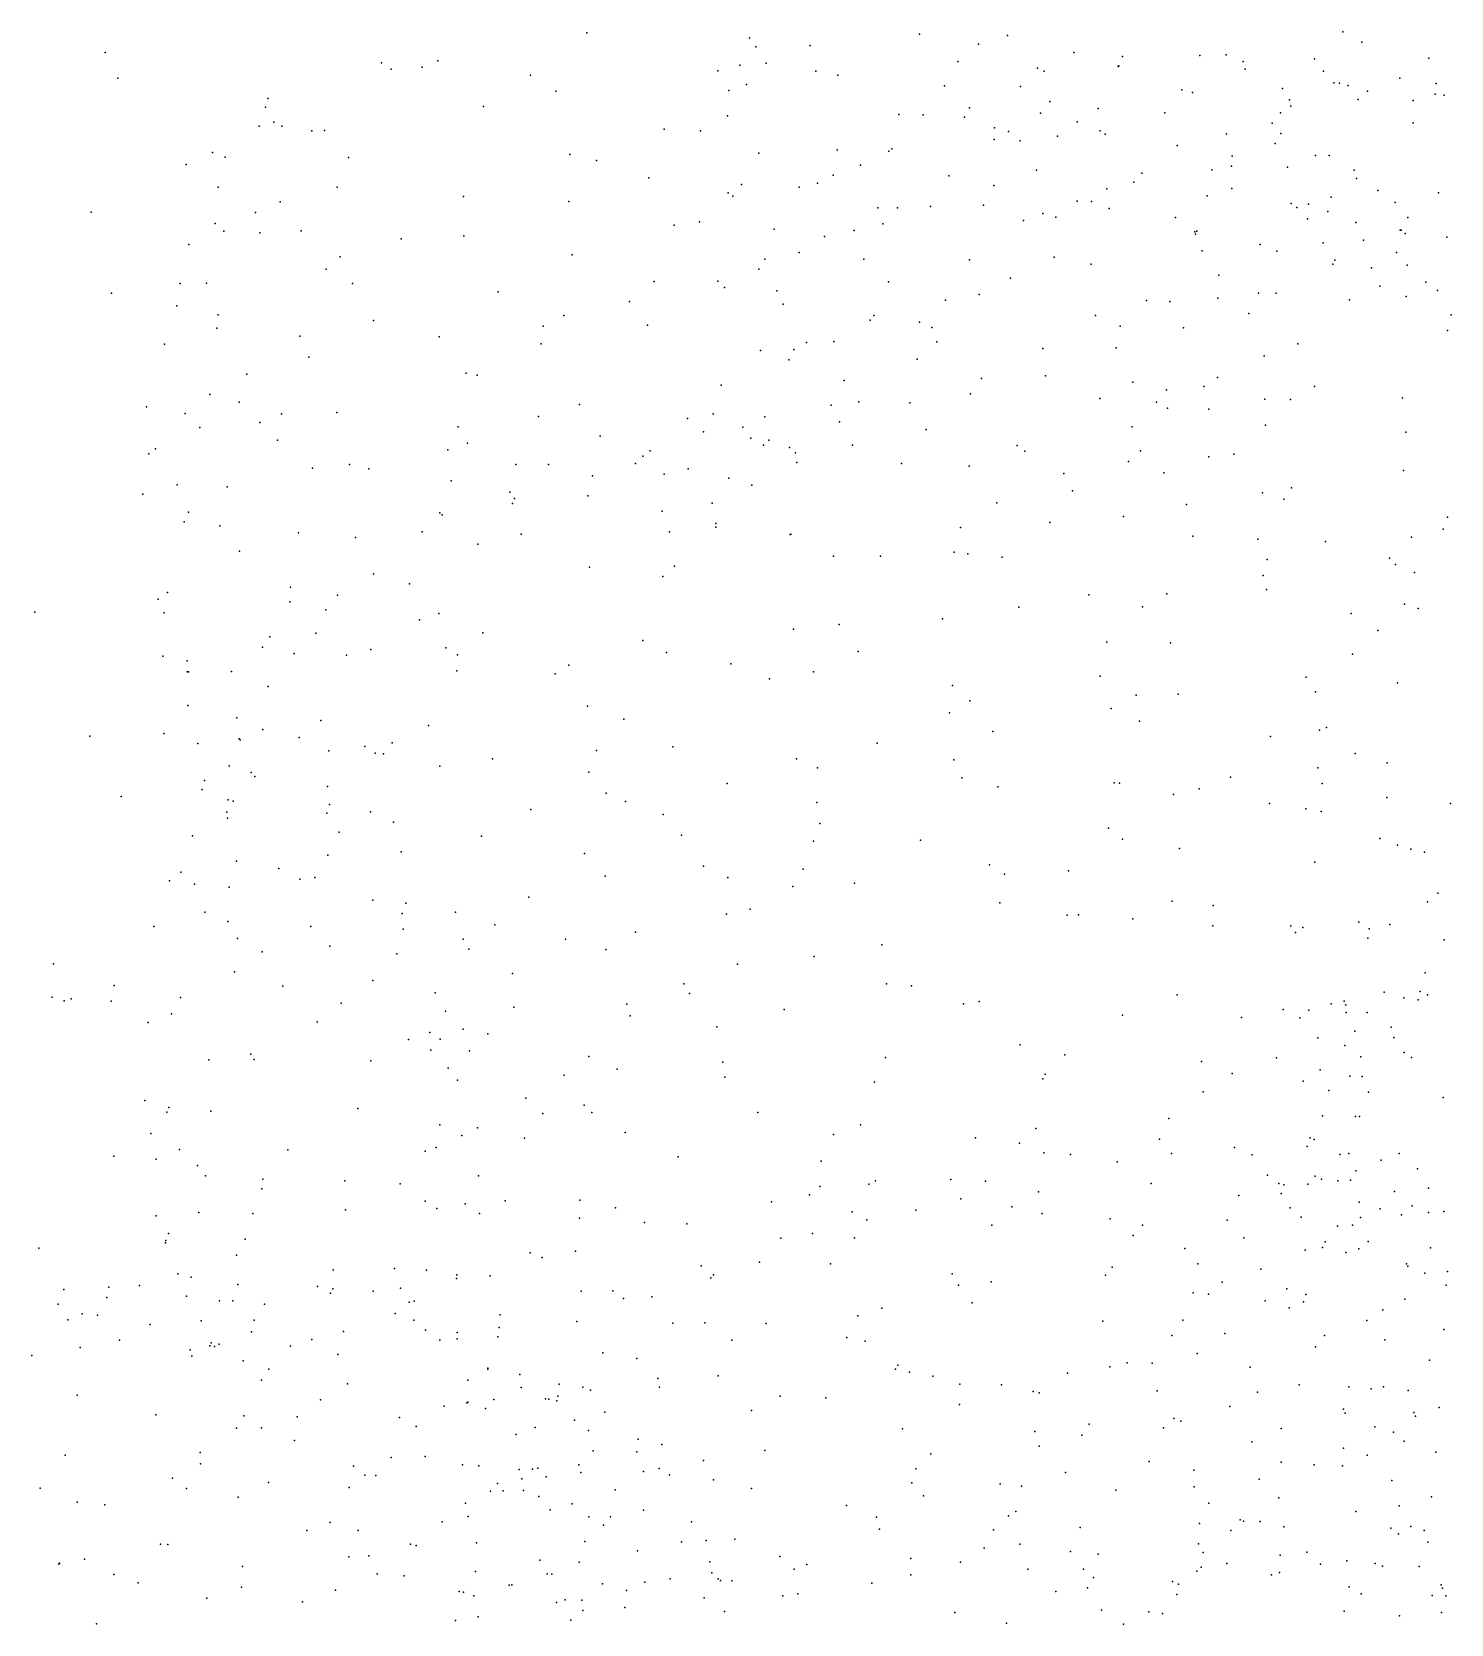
# Model space of a CAD drawing. Header units: metres. Extents: x -23.9 to 23.9, y -28.5 to 28.5.
# Drawn here: x -5.98 to -4.488, y 1.693 to 3.367 of the extents above; entities that cross this region are included whole.
import ezdxf

# ---------------------------------------------------------------- set-up
doc = ezdxf.new("R2010")
doc.units = ezdxf.units.M

msp = doc.modelspace()

# ---------------------------------------------------------------- linework, layer by layer
for p in [(-5.3964, 3.3655, 28.3951), (-4.6019, 3.3666, 28.1467), (-5.2255, 3.3603, 7.7021), (-5.2188, 3.3507, 28.3327), (-5.1616, 3.3521, 21.0793), (-5.0466, 3.3643, 13.7053), (-4.9847, 3.3537, 27.5698), (-4.9544, 3.3629, 14.2845), (-4.5818, 3.3558, 14.9462), (-5.9024, 3.3448, -20.7797), (-5.6121, 3.3342, 7.509), (-5.5528, 3.336, 28.4821), (-5.2355, 3.3314, 29.3738), (-5.2078, 3.3336, 26.7654), (-5.0065, 3.3356, 14.1769), (-4.8844, 3.3448, 6.3663), (-4.8333, 3.3406, 29.6232), (-4.7522, 3.3417, 14.4989), (-4.7245, 3.3424, 29.73), (-4.7066, 3.3353, 27.7035), (-4.6315, 3.3381, -17.7345), (-4.5114, 3.3389, 27.7309), (-5.8894, 3.318, 10.6562), (-5.602, 3.3275, 4.3222), (-5.5693, 3.3296, 14.1871), (-5.4557, 3.3212, 29.3119), (-5.2585, 3.3257, 27.0356), (-5.1557, 3.3252, 27.3777), (-5.1324, 3.3211, 16.7255), (-4.9228, 3.3285, -12.5131), (-4.9156, 3.3253, 8.968), (-4.8378, 3.3303, 27.6557), (-4.8371, 3.3308, 14.3494), (-4.7044, 3.3272, 14.6725), (-4.622, 3.3254, 29.7975), (-4.5418, 3.318, 28.7708), (-5.4291, 3.3041, -19.5879), (-5.247, 3.3048, 27.1168), (-5.2284, 3.3111, 27.2098), (-5.0205, 3.3099, 14.0965), (-4.9406, 3.309, 13.6307), (-4.7711, 3.3058, 13.5031), (-4.7597, 3.3027, 26.3398), (-4.6654, 3.3072, 14.7449), (-4.6114, 3.3129, 28.4485), (-4.6055, 3.3128, 28.5724), (-4.5961, 3.3102, 7.2308), (-4.576, 3.3042, 24.9918), (-4.5048, 3.301, 13.4609), (-4.5038, 3.3124, 14.9891), (-4.4952, 3.3002, 29.8492), (-5.7339, 3.2873, 8.2313), (-5.7316, 3.2967, 10.2427), (-5.5049, 3.2883, 28.3876), (-4.9943, 3.2866, 28.3153), (-4.9197, 3.2811, 14.1984), (-4.9099, 3.2933, 1.1488), (-4.8588, 3.2859, 14.2749), (-4.789, 3.2814, 28.429), (-4.6672, 3.2815, 28.3268), (-4.658, 3.2952, 28.1524), (-4.6566, 3.2885, 28.6426), (-4.5858, 3.2956, 27.9413), (-4.5279, 3.2945, 11.9975), (-5.7407, 3.2674, 28.9495), (-5.7252, 3.2718, 28.683), (-5.7168, 3.2675, 29.0399), (-5.3152, 3.2642, 22.9041), (-5.2484, 3.2782, 26.9644), (-5.0686, 3.2796, 26.5531), (-5.0428, 3.2795, 29.3993), (-4.9994, 3.277, 13.8546), (-4.9679, 3.2658, 25.1066), (-4.8809, 3.272, 26.4101), (-4.6761, 3.2705, 14.5941), (-4.5279, 3.2709, 28.6409), (-5.6855, 3.2627, 29.1212), (-5.6721, 3.263, 28.543), (-5.2768, 3.2626, 29.4158), (-4.9682, 3.2534, 13.9912), (-4.9533, 3.2619, 29.5118), (-4.9411, 3.2519, 14.0915), (-4.9016, 3.2568, 27.615), (-4.8567, 3.2627, 13.6136), (-4.8517, 3.2591, 29.6862), (-4.7242, 3.2593, 19.9154), (-4.673, 3.2493, 28.0682), (-4.6669, 3.2596, 12.3386), (-5.7899, 3.2397, 5.4174), (-5.7763, 3.2348, 28.8601), (-5.6467, 3.2346, 29.2149), (-5.4142, 3.2377, 28.3044), (-5.3862, 3.2314, 9.2863), (-5.2156, 3.2389, 26.8187), (-5.1331, 3.2424, 26.6486), (-5.0791, 3.2412, 28.2636), (-5.0759, 3.2435, 27.4748), (-4.776, 3.247, 14.2689), (-4.7182, 3.236, 13.5712), (-4.6306, 3.2365, 14.7092), (-4.6161, 3.2365, 29.8631), (-5.8175, 3.2271, 22.095), (-5.1374, 3.2159, 27.3811), (-5.1088, 3.2264, 29.446), (-5.0159, 3.2153, 27.5291), (-4.9237, 3.2211, 29.633), (-4.8129, 3.2179, 1.4818), (-4.7395, 3.2216, 28.3366), (-4.7188, 3.2254, 28.2409), (-4.6601, 3.2245, 27.7115), (-4.5899, 3.2212, 28.6865), (-5.7837, 3.2035, 28.7353), (-5.6586, 3.2035, -19.1066), (-5.3311, 3.213, 28.2531), (-5.2477, 3.1975, 28.231), (-5.2339, 3.206, 26.9089), (-5.1732, 3.2032, 26.7141), (-5.1541, 3.2077, 28.2309), (-4.9687, 3.205, 1.8822), (-4.8499, 3.2015, 13.7487), (-4.8214, 3.2085, 28.2833), (-4.7185, 3.2021, 28.123), (-4.5875, 3.2124, 13.5777), (-4.5651, 3.2, 27.7496), (-4.5013, 3.1973, 14.8765), (-5.7188, 3.1878, 29.1594), (-5.526, 3.1936, 29.3599), (-5.4152, 3.1883, 29.4221), (-5.2428, 3.1938, 27.0042), (-5.0905, 3.1817, 16.365), (-5.0699, 3.1817, 26.5767), (-5.0353, 3.1829, 29.469), (-4.9795, 3.1844, 29.5716), (-4.8812, 3.1886, 13.9501), (-4.8658, 3.1883, 13.8459), (-4.8475, 3.181, 29.7617), (-4.7445, 3.1941, 13.6626), (-4.6562, 3.1862, 14.22), (-4.6501, 3.182, 13.6428), (-4.6378, 3.1853, 27.9041), (-4.614, 3.1929, 14.4354), (-4.5469, 3.1871, 29.9171), (-5.9173, 3.1772, 25.6866), (-5.7871, 3.1652, 24.967), (-5.7444, 3.1768, 28.5816), (-5.278, 3.1668, 5.4841), (-5.0854, 3.1649, 27.4328), (-4.9374, 3.1684, 26.4716), (-4.917, 3.1758, 28.2755), (-4.9036, 3.1719, 27.5948), (-4.7777, 3.1716, 29.8167), (-4.6391, 3.1701, -18.4105), (-4.6176, 3.1777, 5.8247), (-4.588, 3.1662, 14.3263), (-4.5334, 3.1714, 26.3227), (-5.778, 3.157, 29.0508), (-5.74, 3.1554, 9.2111), (-5.6967, 3.1576, 28.4871), (-5.5916, 3.1491, 29.3312), (-5.5257, 3.1522, 28.3164), (-5.3044, 3.1634, 25.8025), (-5.1995, 3.1592, -24.206), (-5.1464, 3.1515, 17.9937), (-5.1154, 3.1579, 29.5036), (-4.7572, 3.1563, 14.0675), (-4.7566, 3.1538, 13.8088), (-4.7553, 3.157, 27.655), (-4.5801, 3.1475, 14.5142), (-4.5416, 3.158, 14.7428), (-4.5405, 3.1582, 22.3138), (-4.5362, 3.1545, 14.2011), (-4.4924, 3.1508, 13.566), (-5.8145, 3.1429, 28.8971), (-5.4118, 3.1323, 6.3924), (-5.1732, 3.1346, 27.2643), (-4.7495, 3.1364, -20.616), (-4.6887, 3.1431, 27.9631), (-4.6713, 3.1361, 13.8016), (-4.6224, 3.1449, 14.1145), (-4.5454, 3.1346, 13.6863), (-5.6702, 3.1173, 29.2685), (-5.6555, 3.13, 28.4144), (-5.2155, 3.117, 27.0398), (-5.2092, 3.1275, 27.1257), (-5.1052, 3.1278, 26.6585), (-4.9941, 3.1271, 27.5119), (-4.9051, 3.1296, 29.7231), (-4.8663, 3.1223, 26.4422), (-4.6125, 3.1223, 13.8641), (-4.6103, 3.1266, 26.3668), (-4.5716, 3.1186, 14.0024), (-4.5342, 3.1215, 14.1101), (-5.8239, 3.1022, 3.2781), (-5.7959, 3.1025, 28.6372), (-5.6425, 3.1022, 5.9484), (-5.3257, 3.1043, 29.4878), (-5.2587, 3.1045, 28.1991), (-5.2517, 3.0979, 7.4724), (-5.0792, 3.1039, 25.4284), (-4.951, 3.1075, 28.2343), (-4.7321, 3.1108, 28.0416), (-4.5628, 3.0992, 29.9465), (-4.5147, 3.1033, 17.414), (-5.896, 3.0918, 3.6288), (-5.4897, 3.0933, 28.267), (-5.3514, 3.0833, 8.3914), (-5.1967, 3.0945, 26.9097), (-5.1899, 3.0803, 29.5121), (-5.0194, 3.0844, 13.4165), (-4.9841, 3.0906, 5.2962), (-4.8083, 3.0843, 28.1912), (-4.7838, 3.083, 26.4245), (-4.7333, 3.0866, 29.8839), (-4.6905, 3.092, 26.3932), (-4.6718, 3.0919, 27.897), (-4.5948, 3.0849, 27.7849), (-4.5352, 3.0885, 13.8364), (-4.5023, 3.0947, 14.6), (-5.8271, 3.0786, 28.983), (-5.7839, 3.0693, 29.1242), (-5.4205, 3.0683, -21.8776), (-5.0985, 3.0635, 28.1841), (-5.0949, 3.0683, 27.362), (-4.8617, 3.0685, -23.4415), (-4.7005, 3.0707, 27.6433), (-4.488, 3.0691, 26.3807), (-5.7853, 3.0551, 28.5601), (-5.6978, 3.0466, 28.4228), (-5.6206, 3.063, 29.3483), (-5.4421, 3.0572, 29.4636), (-5.3326, 3.0582, 28.1925), (-5.0467, 3.0613, 19.705), (-5.0338, 3.0558, 27.438), (-4.8357, 3.0573, 27.5851), (-4.7694, 3.0554, -13.8766), (-4.4917, 3.0527, 13.9199), (-5.8403, 3.0384, 28.7162), (-5.5517, 3.0459, 29.4038), (-5.4443, 3.0387, 4.6024), (-5.2137, 3.0315, 28.1647), (-5.1788, 3.0326, 27.174), (-5.1654, 3.04, 9.0251), (-5.1368, 3.0411, 27.2679), (-5.0286, 3.0406, 6.7885), (-4.9172, 3.0336, 29.7601), (-4.8401, 3.0345, 26.4703), (-4.6492, 3.0387, 27.72), (-5.6884, 3.0245, 8.4954), (-5.1839, 3.022, 26.9566), (-5.0491, 3.0225, 26.6528), (-4.6844, 3.0262, -24.0266), (-5.7536, 3.0069, 28.4934), (-5.5231, 3.0077, 25.5787), (-5.5115, 3.0058, 28.2568), (-5.1259, 3, 26.7727), (-4.9816, 3.0022, 26.5964), (-4.9142, 3.0049, 28.2163), (-4.8227, 2.9985, 0.955), (-4.7334, 3.0033, 29.907), (-5.7927, 2.9854, -15.1692), (-5.2553, 2.9952, 29.5227), (-4.9932, 2.9861, 29.6612), (-4.8572, 2.9813, 27.6151), (-4.787, 2.9903, 4.7523), (-4.7479, 2.9939, -14.3342), (-4.6838, 2.9805, 26.4534), (-4.6569, 2.98, 29.9412), (-4.6317, 2.9937, 27.8013), (-4.539, 2.9818, 26.3591), (-5.859, 2.9723, 28.8796), (-5.8185, 2.9655, 0.8385), (-5.7617, 2.9773, 18.2542), (-5.7171, 2.9652, -19.7711), (-5.659, 2.9663, 29.3328), (-5.404, 2.975, 29.4901), (-5.2637, 2.965, 27.743), (-5.1397, 2.9743, -15.1435), (-5.1105, 2.9777, 27.392), (-5.0569, 2.9766, 28.1393), (-4.7978, 2.9772, 27.6903), (-4.7861, 2.971, 26.4926), (-4.7426, 2.9701, 27.9021), (-5.8031, 2.9507, 29.1269), (-5.7399, 2.956, 29.2315), (-5.5317, 2.9515, 3.6277), (-5.447, 2.9621, 28.2083), (-5.2906, 2.9602, 27.8375), (-5.2736, 2.9463, 27.9498), (-5.2324, 2.951, 28.1156), (-5.2094, 2.962, 27.6614), (-5.1308, 2.9566, 29.5589), (-5.0396, 2.9487, 27.9156), (-4.8233, 2.9515, 14.3439), (-4.6832, 2.9531, 24.3966), (-5.7215, 2.9375, 28.433), (-5.5218, 2.9342, 3.1997), (-5.3825, 2.9417, 27.7948), (-5.2239, 2.9395, 27.1075), (-5.2107, 2.9321, 27.2633), (-5.205, 2.9374, 27.5682), (-5.1833, 2.9298, 27.4006), (-5.1171, 2.9322, 27.5628), (-4.9442, 2.9317, 27.6895), (-4.5356, 2.9457, 29.9803), (-5.8565, 2.9229, 28.9514), (-5.8498, 2.9282, 28.693), (-5.5424, 2.9271, 28.2669), (-5.3452, 2.9128, 18.2116), (-5.3375, 2.9204, 27.5707), (-5.3298, 2.9263, 29.5217), (-5.177, 2.924, 26.9248), (-5.1757, 2.9138, 27.4913), (-5.0655, 2.9128, 28.0438), (-4.9361, 2.9259, 27.8319), (-4.8271, 2.9151, 26.5511), (-4.8146, 2.9263, 28.0382), (-4.7428, 2.9199, -22.1348), (-4.7163, 2.9225, 27.685), (-5.6847, 2.9079, 22.2265), (-5.6458, 2.9119, 28.3408), (-5.6256, 2.9074, 27.016), (-5.471, 2.9118, 29.4738), (-5.4365, 2.9117, 27.6756), (-5.3905, 2.8998, 28.1411), (-5.3149, 2.9017, 28.0943), (-5.2898, 2.9073, 0.7853), (-5.2471, 2.8975, 29.5347), (-4.9946, 2.9102, 8.7606), (-4.8952, 2.9023, 27.9069), (-4.7898, 2.9032, -12.6905), (-4.5382, 2.9054, 23.976), (-5.8629, 2.8805, 28.7808), (-5.827, 2.8905, 28.6171), (-5.7743, 2.8882, 23.0941), (-5.5388, 2.8946, 5.0881), (-5.4772, 2.8826, 27.6076), (-5.3952, 2.879, 28.0469), (-5.2231, 2.89, 27.0341), (-4.8861, 2.8842, 28.1773), (-4.6863, 2.882, 27.8435), (-4.6557, 2.8874, 5.4485), (-5.4744, 2.8708, 28.1596), (-5.4722, 2.8761, 27.9768), (-5.317, 2.8629, 27.4361), (-5.2645, 2.8713, 27.3642), (-4.9656, 2.8715, 29.7161), (-4.7663, 2.8699, 27.751), (-4.6638, 2.8753, 29.947), (-5.8196, 2.8515, -18.8258), (-5.8149, 2.8616, 29.1029), (-5.7819, 2.8473, 28.5197), (-5.5507, 2.8609, 29.4226), (-5.5483, 2.859, 27.7412), (-5.2609, 2.8459, 27.2739), (-5.2608, 2.8499, 27.0997), (-5.0036, 2.8455, 26.6907), (-4.9099, 2.8508, 26.6035), (-4.8324, 2.8571, 21.356), (-4.492, 2.8564, 13.7277), (-5.6994, 2.8398, -20.7915), (-5.6393, 2.8349, 29.3549), (-5.5695, 2.8409, 27.8459), (-5.4652, 2.8387, 27.4883), (-5.3095, 2.8411, -18.7644), (-5.1828, 2.8383, 29.5365), (-5.1821, 2.8386, 26.8552), (-4.7593, 2.8366, 29.8968), (-4.691, 2.8332, 13.6884), (-4.6202, 2.8309, 26.5189), (-4.5296, 2.8353, 29.9807), (-4.4965, 2.8437, 26.1353), (-5.7612, 2.8207, 9.775), (-5.511, 2.8281, 28.2492), (-5.137, 2.8156, 26.7848), (-5.0877, 2.8156, 29.5814), (-5.0104, 2.8196, 29.641), (-4.9958, 2.8178, 24.2275), (-4.9599, 2.8144, 20.38), (-4.5527, 2.8132, 17.6236), (-5.6207, 2.7967, 27.9025), (-5.3934, 2.804, 27.3922), (-5.3042, 2.8049, 29.519), (-4.6814, 2.8119, 22.1852), (-4.5465, 2.8066, 21.1124), (-4.5266, 2.7983, 26.4243), (-5.7078, 2.783, 29.2679), (-5.5827, 2.7862, 27.5528), (-5.3164, 2.794, 27.31), (-4.6855, 2.7952, 16.5282), (-4.682, 2.7804, 29.9293), (-5.847, 2.7703, 28.751), (-5.837, 2.7772, 29.0124), (-5.7085, 2.7673, 28.4313), (-5.6585, 2.7745, 27.8202), (-4.8687, 2.7747, 29.8114), (-4.8125, 2.7623, 24.7097), (-4.7867, 2.7758, 26.5567), (-4.5371, 2.765, -19.0357), (-5.9766, 2.7565, 5.3129), (-5.8406, 2.7558, 2.4921), (-5.6707, 2.7591, 27.7212), (-5.5721, 2.7486, 28.1235), (-5.552, 2.7551, 28.2885), (-5.0224, 2.7494, 26.6341), (-4.9423, 2.7617, 29.7264), (-4.5932, 2.7552, 19.1954), (-4.5227, 2.7604, 26.0387), (-5.7296, 2.7306, -16.1727), (-5.6811, 2.7344, 27.636), (-5.5057, 2.7348, 27.3772), (-5.1792, 2.7386, 19.5755), (-5.1313, 2.7436, 26.7096), (-4.5652, 2.7374, 26.5241), (-5.7372, 2.7199, 29.205), (-5.704, 2.7132, 27.873), (-5.6232, 2.7174, 29.3446), (-5.5447, 2.719, 6.2009), (-5.5321, 2.7117, 28.2017), (-5.3375, 2.7269, 27.0754), (-5.3125, 2.7142, 26.9617), (-5.1113, 2.7151, 29.5502), (-4.8498, 2.7251, 21.8668), (-4.7829, 2.7244, 29.86), (-4.5918, 2.7126, 26.2484), (-5.8418, 2.7105, 28.826), (-5.8162, 2.7055, -24.0468), (-5.6488, 2.7114, 22.7185), (-5.5328, 2.6949, 25.9797), (-5.4154, 2.7008, 29.4637), (-5.245, 2.7022, 29.505), (-5.8163, 2.6938, 28.6828), (-5.8148, 2.6939, 29.0163), (-5.7697, 2.6941, 28.5572), (-5.7313, 2.6786, 27.7118), (-5.4295, 2.6917, 27.2837), (-5.2043, 2.6866, 26.7555), (-5.1583, 2.6938, 13.2615), (-5.0119, 2.6795, 29.5714), (-4.8569, 2.6892, 29.7926), (-4.6402, 2.6883, 29.9209), (-4.5444, 2.6822, 29.9476), (-4.9938, 2.6632, 26.5846), (-4.8191, 2.6694, 14.6115), (-4.775, 2.6704, -15.1982), (-4.6307, 2.673, 26.4942), (-5.8158, 2.6584, 28.7592), (-5.7643, 2.6456, -15.5481), (-5.3956, 2.6579, 27.1963), (-5.0151, 2.6506, 15.267), (-4.8454, 2.6552, 9.0648), (-5.8409, 2.6291, 26.9492), (-5.7368, 2.6333, 15.7442), (-5.6759, 2.6426, 27.4711), (-5.5628, 2.6375, 29.3536), (-5.3575, 2.6441, 4.3148), (-4.9698, 2.6311, -23.1688), (-4.8155, 2.642, 26.5241), (-4.6265, 2.6325, 0.7701), (-4.6191, 2.6354, 26.2727), (-5.9186, 2.6263, 25.8649), (-5.8052, 2.6186, 19.6022), (-5.7616, 2.6235, 28.608), (-5.7605, 2.6225, 27.6432), (-5.6987, 2.625, 29.2039), (-5.6298, 2.6155, 28.4038), (-5.6009, 2.6192, 27.3567), (-5.3863, 2.6112, 27.0924), (-5.3061, 2.615, 26.8559), (-5.0911, 2.619, 26.626), (-4.6779, 2.6259, 14.1256), (-5.7724, 2.5951, 29.0319), (-5.6676, 2.6109, 28.1356), (-5.6187, 2.6084, 29.2979), (-5.6101, 2.6077, 28.2895), (-5.5508, 2.5946, 0.86), (-5.4955, 2.6025, 26.7126), (-5.176, 2.6025, 26.6792), (-5.0108, 2.6013, 0.6213), (-4.5889, 2.6079, 26.0418), (-4.5554, 2.5981, 25.9475), (-5.7982, 2.5796, 27.7318), (-5.7492, 2.5882, 28.0154), (-5.7454, 2.5837, 27.5341), (-5.3942, 2.5884, 2.003), (-5.1538, 2.5929, 8.3159), (-5.0023, 2.5823, 29.4938), (-4.7198, 2.5831, 29.8447), (-4.628, 2.5928, 26.3529), (-5.8859, 2.5628, 16.8021), (-5.8006, 2.5702, 13.4524), (-5.6688, 2.5734, 27.3982), (-5.3759, 2.5662, 27.0004), (-5.2487, 2.5764, 26.7555), (-4.9645, 2.573, 17.8019), (-4.8423, 2.5772, 8.6839), (-4.8367, 2.577, 13.4681), (-4.7797, 2.5648, -18.4853), (-4.7528, 2.5707, 26.496), (-4.6236, 2.5766, 26.1327), (-4.5555, 2.5616, 4.0956), (-5.7747, 2.5465, 28.8393), (-5.7732, 2.5592, 28.9256), (-5.7682, 2.558, 28.7388), (-5.6696, 2.5452, 29.1787), (-5.6668, 2.5544, 28.503), (-5.6236, 2.5466, -21.6283), (-5.4551, 2.5492, 29.3747), (-5.3558, 2.5576, 9.5735), (-5.1546, 2.5565, 5.2091), (-4.6789, 2.5553, 21.4484), (-4.6408, 2.5498, 26.2627), (-4.6245, 2.547, 29.8588), (-4.4887, 2.5556, 24.6678), (-5.7739, 2.5402, 18.1576), (-5.5994, 2.536, 27.3014), (-5.3162, 2.544, 29.4253), (-5.1514, 2.5346, 29.4356), (-4.848, 2.5297, 29.6939), (-5.8108, 2.5214, 27.6645), (-5.6567, 2.5253, 28.2111), (-5.5071, 2.5211, 27.2286), (-5.2969, 2.5223, 26.8131), (-5.1583, 2.5157, 26.6496), (-5.0456, 2.5168, 26.5712), (-4.8334, 2.5179, 26.4992), (-4.5628, 2.5185, 1.8525), (-4.5443, 2.5115, 29.8608), (-5.7644, 2.4947, 2.7124), (-5.6686, 2.5013, 6.4374), (-5.5913, 2.5045, 29.2299), (-5.3988, 2.503, 27.0576), (-4.7735, 2.5083, 29.747), (-4.5303, 2.5075, 13.4278), (-4.516, 2.5044, 13.6292), (-5.823, 2.4832, 6.7715), (-5.72, 2.4871, 28.9461), (-5.6822, 2.4777, 27.3588), (-5.3772, 2.4792, 3.0307), (-5.2737, 2.4895, 18.0067), (-5.2481, 2.4775, 26.7339), (-5.169, 2.4863, 24.546), (-4.9731, 2.4911, 26.5361), (-4.9573, 2.481, 23.7523), (-4.8902, 2.4846, 29.5941), (-4.6311, 2.4939, 26.1155), (-5.8351, 2.474, 27.8347), (-5.8088, 2.4705, 27.9789), (-5.7721, 2.4674, 28.0803), (-5.698, 2.4759, 28.6795), (-5.1799, 2.4682, 24.025), (-5.115, 2.4716, 16.4985), (-4.502, 2.4611, 20.5402), (-5.6212, 2.4537, 27.2811), (-5.5864, 2.4506, 16.4126), (-5.4574, 2.4571, 27.1511), (-5.2247, 2.4443, 29.369), (-4.9624, 2.451, 29.4197), (-4.7812, 2.4528, 26.4859), (-4.7382, 2.4483, -24.3395), (-4.5127, 2.452, 13.7333), (-5.7979, 2.4413, 27.525), (-5.7735, 2.4315, 26.1351), (-5.5904, 2.4399, 28.5262), (-5.5345, 2.4412, 28.4559), (-5.493, 2.4278, 28.381), (-5.2495, 2.4392, 3.3529), (-4.8914, 2.4381, 29.5134), (-4.8796, 2.4385, -17.5751), (-4.8225, 2.4343, 29.6235), (-4.585, 2.4306, 13.4744), (-4.5526, 2.4284, 14.8832), (-5.8514, 2.4263, 27.744), (-5.7634, 2.4136, 24.2681), (-5.6864, 2.4262, 28.2259), (-5.5892, 2.4235, 29.1428), (-5.5263, 2.4127, 27.2038), (-5.4187, 2.4128, 29.2779), (-5.3451, 2.4201, 29.3246), (-4.7385, 2.4269, 29.6975), (-4.6565, 2.427, 26.4231), (-4.6516, 2.42, 26.2682), (-4.6438, 2.425, 26.1802), (-4.5754, 2.414, 13.6029), (-4.5743, 2.4237, 13.361), (-4.4952, 2.4121, 19.2035), (-5.7374, 2.3996, 27.405), (-5.6663, 2.4055, 28.8613), (-5.5962, 2.3976, 28.6004), (-5.5205, 2.4023, 13.3619), (-5.3764, 2.4021, 26.9703), (-5.1573, 2.3947, 26.6432), (-5.0862, 2.407, 29.3587), (-5.9567, 2.387, 24.8081), (-5.7665, 2.3785, 28.1212), (-5.2381, 2.3865, 26.7212), (-4.5152, 2.3773, 24.8332), (-5.893, 2.3642, 18.9045), (-5.7158, 2.3633, 1.1722), (-5.6212, 2.3695, 28.7469), (-5.4745, 2.3767, -24.409), (-5.2944, 2.3659, 26.8061), (-5.0815, 2.3659, 26.5945), (-5.0552, 2.3637, -21.6589), (-5.9582, 2.3519, 13.8612), (-5.9457, 2.3481, 21.8326), (-5.9382, 2.35, 17.8887), (-5.8963, 2.3477, 4.256), (-5.8235, 2.3514, 27.5629), (-5.6547, 2.3455, 28.2732), (-5.5556, 2.3563, 28.4819), (-5.3543, 2.3444, 0.6966), (-5.2884, 2.3558, 29.2949), (-5.0004, 2.3448, 24.8105), (-4.984, 2.3474, 29.3574), (-4.7759, 2.3545, 29.5279), (-4.614, 2.3448, 13.4832), (-4.6005, 2.3478, 26.0326), (-4.5988, 2.3437, 29.6732), (-4.5584, 2.3571, 13.2258), (-4.5376, 2.351, 25.0189), (-4.5227, 2.3492, 29.709), (-4.5207, 2.3579, 13.1482), (-4.5129, 2.3545, 24.6677), (-5.8329, 2.3343, 27.9795), (-5.5449, 2.3371, 29.0152), (-5.473, 2.3415, 29.149), (-5.3507, 2.3324, 26.9205), (-5.189, 2.339, 29.3248), (-4.8333, 2.3329, 26.5015), (-4.7083, 2.3306, 29.5776), (-4.6646, 2.339, 26.44), (-4.6469, 2.3302, 14.4537), (-4.6377, 2.3381, 26.3395), (-4.5983, 2.3358, 13.6312), (-4.5762, 2.3359, 24.9188), (-5.8573, 2.3254, 27.8677), (-5.6799, 2.326, 27.3127), (-5.5613, 2.3147, 28.8837), (-5.5263, 2.3184, 27.1901), (-5.5003, 2.3135, -19.6709), (-5.2596, 2.3207, 18.9419), (-4.5892, 2.3163, 24.8154), (-4.5509, 2.3202, 25.9276), (-5.5839, 2.3073, 28.335), (-5.5604, 2.296, 28.7893), (-5.5506, 2.3079, 8.2318), (-5.5198, 2.2954, 28.4264), (-4.9409, 2.3017, 26.5341), (-4.628, 2.309, 26.158), (-4.5999, 2.301, 13.283), (-4.5482, 2.3095, 5.2545), (-4.5373, 2.2936, 29.6262), (-5.7937, 2.286, 28.0988), (-5.7494, 2.2921, 9.5294), (-5.7458, 2.2862, 28.1701), (-5.6233, 2.2851, 22.0761), (-5.542, 2.2774, 20.0259), (-5.3942, 2.2895, 5.0983), (-5.2535, 2.2834, 15.5123), (-5.0824, 2.2884, -20.9151), (-4.8941, 2.2914, 9.2413), (-4.7502, 2.2841, 29.4371), (-4.6717, 2.2882, 29.5104), (-4.5828, 2.2893, 24.6883), (-4.5295, 2.2886, 13.8243), (-5.5323, 2.2646, 17.8465), (-5.4201, 2.27, 27.0752), (-5.3643, 2.2762, 26.9825), (-5.2514, 2.2679, 29.2515), (-5.0939, 2.2625, 29.334), (-4.9172, 2.2659, 29.3707), (-4.9147, 2.2711, 19.3163), (-4.718, 2.2715, 26.4983), (-4.6434, 2.2637, 24.9121), (-4.6256, 2.2755, 13.3667), (-4.5946, 2.269, 25.1011), (-4.5814, 2.2686, 29.5474), (-5.8607, 2.2433, 27.8394), (-5.4606, 2.2458, 29.0326), (-4.7485, 2.2525, -16.9028), (-4.6166, 2.2536, 15.2212), (-4.575, 2.252, 13.7596), (-4.4964, 2.2463, 25.2696), (-5.8376, 2.231, 27.9656), (-5.8355, 2.2358, 27.5906), (-5.7915, 2.2322, 27.4711), (-5.637, 2.2348, 27.2707), (-5.4425, 2.2297, -18.5725), (-5.3992, 2.2383, 29.136), (-5.391, 2.2307, 16.8458), (-5.2168, 2.2308, 26.7442), (-4.6233, 2.2271, 29.4237), (-4.5885, 2.2264, 24.5925), (-4.5844, 2.2263, 26.0663), (-5.5507, 2.2178, 28.6342), (-5.5112, 2.2144, 28.9446), (-5.3561, 2.2095, 3.7194), (-5.1086, 2.2177, 26.6524), (-4.9245, 2.2138, 26.5552), (-4.7846, 2.2245, 29.3882), (-5.8546, 2.2086, 27.7059), (-5.5547, 2.1939, 28.7926), (-5.5278, 2.2066, 27.1972), (-5.462, 2.2036, 27.1423), (-5.137, 2.2076, 8.3567), (-4.9878, 2.2041, 25.6598), (-4.9415, 2.1984, 25.7566), (-4.7944, 2.2026, 25.711), (-4.7157, 2.1938, 25.5968), (-4.6393, 2.1948, 26.5336), (-4.6363, 2.2041, 13.5545), (-4.6321, 2.2021, 22.1795), (-5.8933, 2.1846, 18.4852), (-5.849, 2.1816, 15.1048), (-5.8246, 2.1919, 22.4379), (-5.7107, 2.1915, 27.3617), (-5.5664, 2.19, 24.6893), (-5.3004, 2.1842, 26.9049), (-5.15, 2.1795, 29.324), (-4.9159, 2.1883, 25.4764), (-4.8881, 2.1864, 25.8394), (-4.8391, 2.1787, 8.914), (-4.7819, 2.1874, 26.535), (-4.6972, 2.1862, 24.9138), (-4.6051, 2.1864, 13.6968), (-4.5957, 2.1876, 26.3428), (-4.5616, 2.1804, 29.3906), (-4.5426, 2.1874, 13.116), (-5.8055, 2.1751, 16.8256), (-5.797, 2.1642, 28.0578), (-5.7369, 2.1605, 6.2691), (-5.5103, 2.1639, 28.4222), (-5.0139, 2.1601, 25.429), (-4.6809, 2.1649, 16.9615), (-4.631, 2.1636, 13.3141), (-4.6243, 2.1606, 25.7136), (-4.5937, 2.1594, 26.4458), (-4.5882, 2.1692, 25.2471), (-4.5235, 2.1713, 24.4576), (-5.7379, 2.1504, 28.1543), (-5.6506, 2.1588, 28.2682), (-5.5926, 2.1558, 20.4364), (-5.1622, 2.1441, 25.5798), (-5.1514, 2.1527, 25.6823), (-5.0999, 2.1553, 25.8063), (-5.0929, 2.1589, 25.498), (-4.9775, 2.1586, 25.8887), (-4.9218, 2.1474, 25.3622), (-4.8034, 2.1559, 25.9094), (-4.711, 2.1434, 25.025), (-4.669, 2.1561, 25.1166), (-4.6665, 2.1455, 29.3643), (-4.664, 2.1546, 25.4718), (-4.6385, 2.1552, 25.8005), (-4.6071, 2.1587, 25.6228), (-4.5476, 2.1476, 4.0471), (-4.5117, 2.1511, 25.6423), (-5.65, 2.1282, 13.9005), (-5.5661, 2.1375, 28.7038), (-5.5541, 2.1298, 28.5789), (-5.5243, 2.1345, 28.921), (-5.4823, 2.1379, 29.0232), (-5.4036, 2.1384, 29.1367), (-5.3663, 2.1303, 9.8543), (-5.2023, 2.1368, 17.4124), (-5.1176, 2.1262, 26.7006), (-5.0507, 2.1279, -15.6914), (-5.0032, 2.1398, 29.3753), (-4.9496, 2.1316, 26.5978), (-4.6572, 2.1306, 24.5902), (-4.5847, 2.1363, 17.6006), (-4.5625, 2.1295, 26.5199), (-4.5289, 2.1325, 28.0755), (-4.4957, 2.1267, 25.8055), (-5.8489, 2.1221, 25.0074), (-5.8041, 2.1254, 27.5425), (-5.7475, 2.1244, 2.6332), (-5.5092, 2.1243, 27.1979), (-5.4042, 2.1195, 27.1135), (-5.3356, 2.115, 27.0494), (-5.2914, 2.1137, 26.9659), (-5.1022, 2.1178, 25.3969), (-4.9707, 2.1123, 2.0785), (-4.9177, 2.1244, 25.9839), (-4.8462, 2.1189, 26.5711), (-4.8122, 2.1122, 25.9987), (-4.7235, 2.1173, 25.9729), (-4.6455, 2.1207, 13.4081), (-4.6073, 2.111, 25.8878), (-4.5916, 2.1121, 13.7473), (-4.5832, 2.1202, 26.2565), (-4.5403, 2.1232, 25.4704), (-4.5118, 2.1255, 25.9824), (-5.8393, 2.0937, 20.0925), (-5.8388, 2.0961, 27.7515), (-5.8361, 2.1035, 27.8583), (-5.7554, 2.0974, 27.4581), (-5.1926, 2.0986, 29.307), (-5.1593, 2.1035, 25.8821), (-5.1149, 2.0989, 13.7898), (-4.8222, 2.1013, 29.3822), (-4.7059, 2.0988, 24.6774), (-4.6205, 2.0946, 26.1366), (-4.5753, 2.095, 24.455), (-5.9723, 2.0879, 21.4492), (-5.7646, 2.0806, 28.0798), (-5.4559, 2.0832, 3.0818), (-5.4432, 2.0781, 29.0704), (-5.4081, 2.0849, 20.7377), (-4.7679, 2.0877, 25.2729), (-4.6413, 2.0861, 13.5391), (-4.6232, 2.0888, 25.3098), (-4.5987, 2.0833, 29.3291), (-4.585, 2.0874, 13.187), (-4.5096, 2.0885, 29.3162), (-5.8261, 2.061, -6.0158), (-5.6631, 2.0651, 15.8695), (-5.5984, 2.0667, -23.9835), (-5.5649, 2.0648, 28.3279), (-5.5328, 2.0601, 28.5124), (-5.4979, 2.0589, 28.9721), (-5.2761, 2.0695, 25.5697), (-5.2633, 2.0599, 25.8225), (-5.215, 2.0732, 26.8597), (-5.1402, 2.0717, 26.772), (-5.0125, 2.0609, 16.9879), (-4.8514, 2.0595, 26.0824), (-4.8444, 2.0679, 25.2323), (-4.7543, 2.0716, 26.5907), (-4.6881, 2.0659, 25.2496), (-4.5348, 2.0717, 26.622), (-4.5334, 2.0692, 26.3293), (-4.5158, 2.0616, 26.4455), (-4.4918, 2.0635, 13.0457), (-5.9461, 2.0447, -6.0219), (-5.8987, 2.0472, -5.9599), (-5.8665, 2.0489, -6.0823), (-5.8123, 2.0574, 27.6421), (-5.7631, 2.0497, -6.1368), (-5.6795, 2.0479, -5.9583), (-5.6634, 2.0453, 27.3594), (-5.6208, 2.0428, 28.2557), (-5.5923, 2.046, 27.2899), (-5.5333, 2.0562, 14.2431), (-5.4024, 2.043, 27.1791), (-5.3691, 2.0433, 16.4763), (-5.2662, 2.0568, 25.476), (-5.0058, 2.049, 26.6805), (-4.9715, 2.0527, 25.2258), (-4.7285, 2.0523, 20.2668), (-4.6607, 2.0452, 24.5431), (-4.4934, 2.0493, 13.8936), (-5.9518, 2.0293, -5.8873), (-5.9009, 2.0361, -6.1609), (-5.817, 2.0375, -5.8389), (-5.7824, 2.0325, 27.9882), (-5.7684, 2.0327, -6.2061), (-5.735, 2.0293, -5.8212), (-5.6658, 2.0409, -6.116), (-5.583, 2.0312, -6.0099), (-5.5779, 2.0322, -20.3956), (-5.3579, 2.035, 21.9223), (-5.3279, 2.0369, 25.7069), (-4.9914, 2.0305, 26.1029), (-4.7592, 2.0411, 25.0269), (-4.7431, 2.0398, 29.3662), (-4.6835, 2.0326, 26.1095), (-4.6583, 2.0254, 26.1901), (-4.6432, 2.0316, 26.6245), (-4.6406, 2.0394, 13.446), (-4.5366, 2.0344, 24.3913), (-5.9419, 2.0126, -6.2134), (-5.9266, 2.0189, -20.8042), (-5.9107, 2.0176, -5.8132), (-5.8018, 2.0118, -5.7606), (-5.746, 2.0123, 27.5067), (-5.5979, 2.0194, -6.1628), (-5.5783, 2.0123, -5.8619), (-5.4874, 2.0178, 24.1545), (-5.4067, 2.011, 29.1085), (-5.3061, 2.0092, 27.1169), (-5.2725, 2.0095, 25.9248), (-5.2078, 2.009, 25.2989), (-5.1114, 2.0169, 9.3037), (-5.0863, 2.0249, 25.2347), (-4.8541, 2.0113, -19.497), (-4.77, 2.0125, 24.826), (-4.5766, 2.012, 26.0361), (-4.5599, 2.0232, 28.0189), (-5.8554, 2.0077, -6.2596), (-5.7489, 2, 23.8596), (-5.6852, 1.992, -5.7323), (-5.6522, 2.0005, -6.2587), (-5.5659, 2.002, -22.7563), (-5.5325, 1.9994, -6.1354), (-5.5325, 1.9926, 28.8526), (-5.49, 1.9949, -5.9795), (-5.4885, 2.0046, 4.4988), (-5.123, 1.9941, 26.0857), (-4.7815, 1.9961, 24.9488), (-4.7258, 1.9985, 24.6284), (-4.621, 1.9962, 24.4577), (-4.4958, 2.0027, 26.2694), (-5.9796, 1.9751, -5.7466), (-5.9287, 1.9837, -6.3021), (-5.8876, 1.9914, -5.732), (-5.8133, 1.981, 8.5072), (-5.7926, 1.9854, 27.6912), (-5.791, 1.9886, -6.3281), (-5.7878, 1.9846, 27.9101), (-5.7826, 1.987, -15.6124), (-5.7078, 1.9849, -6.3198), (-5.6581, 1.9761, 28.1686), (-5.5508, 1.9913, 28.6888), (-5.3796, 1.9779, 25.7541), (-5.2439, 1.9914, 27.0437), (-5.1039, 1.9902, 29.3293), (-4.7549, 1.9772, 26.1575), (-4.6307, 1.9842, 13.5311), (-4.5577, 1.9915, 13.155), (-5.8114, 1.9745, 1.5027), (-5.7575, 1.9697, -5.6724), (-5.7304, 1.961, 28.0311), (-5.5003, 1.9618, 21.0807), (-5.5003, 1.9608, -5.8013), (-5.3439, 1.9719, 25.8767), (-5.072, 1.9608, 25.1585), (-5.0694, 1.965, -17.385), (-4.8466, 1.9634, -23.834), (-4.8285, 1.9675, 19.7079), (-4.8023, 1.9672, 26.6741), (-4.6992, 1.9629, 26.6691), (-4.5107, 1.9702, 27.8205), (-5.7381, 1.9491, -6.3793), (-5.6477, 1.9454, 27.4114), (-5.5215, 1.9491, -6.2746), (-5.4667, 1.9553, 22.4171), (-5.4254, 1.9451, -5.9055), (-5.4005, 1.9418, -6.0024), (-5.3219, 1.9509, 29.1877), (-5.3201, 1.942, 25.968), (-5.2582, 1.954, 27.1592), (-5.0571, 1.9577, 26.1518), (-5.0327, 1.9535, 26.7921), (-5.0045, 1.945, 29.3468), (-4.9607, 1.9445, 25.1169), (-4.8912, 1.9568, 29.364), (-4.6476, 1.9442, 29.3187), (-4.5955, 1.9423, 28.0167), (-4.5592, 1.9421, 26.1265), (-5.932, 1.9336, -6.3805), (-5.6762, 1.9285, -5.6301), (-5.5225, 1.9255, 28.7736), (-5.5213, 1.9262, 28.2711), (-5.494, 1.929, -5.7297), (-5.4653, 1.9415, 28.3533), (-5.4399, 1.9296, -6.2119), (-5.4364, 1.9293, 29.0304), (-5.4277, 1.9275, 25.6348), (-5.4267, 1.9323, 27.2479), (-5.3925, 1.9386, 25.48), (-5.1932, 1.9323, 25.1965), (-5.1453, 1.9307, 26.9804), (-4.9273, 1.9372, -18.0996), (-4.9211, 1.9358, 26.7457), (-4.7971, 1.938, 29.3512), (-4.6914, 1.9366, 5.209), (-4.5721, 1.9401, 27.7541), (-4.5332, 1.9384, 13.7982), (-5.8493, 1.9129, -5.5987), (-5.7569, 1.9118, 27.7881), (-5.7007, 1.9106, 27.5463), (-5.5933, 1.9099, 28.1766), (-5.5464, 1.9219, -6.346), (-5.5029, 1.9196, 28.5187), (-5.3776, 1.9155, -6.0948), (-5.2233, 1.9175, 29.2437), (-5.0046, 1.9237, 3.963), (-4.7794, 1.9091, 24.7366), (-4.7205, 1.9215, 24.5786), (-4.6011, 1.9188, 13.3471), (-4.5995, 1.9145, 13.5985), (-4.5273, 1.9152, 26.2113), (-4.5253, 1.9114, 28.145), (-4.5005, 1.9207, 20.0296), (-5.7646, 1.8988, -6.457), (-5.7382, 1.8992, 27.7067), (-5.5758, 1.9005, 27.3788), (-5.4707, 1.8923, 28.9314), (-5.4507, 1.8995, -6.3029), (-5.4094, 1.9072, 25.8336), (-5.3946, 1.8962, -5.8099), (-5.0647, 1.898, 26.9219), (-4.9255, 1.8953, 24.7196), (-4.8762, 1.8914, 8.555), (-4.8684, 1.9031, 25.072), (-4.7904, 1.8992, 24.8222), (-4.7722, 1.9063, 26.2096), (-4.6667, 1.8986, 24.496), (-4.5681, 1.9001, 13.6894), (-4.5487, 1.8945, 27.5687), (-5.7037, 1.886, 27.9682), (-5.3897, 1.8749, -6.2576), (-5.3424, 1.8872, -5.906), (-5.3175, 1.8815, -6.0186), (-5.2092, 1.8752, 20.4917), (-4.9208, 1.8798, 26.8244), (-4.6975, 1.8843, 26.7618), (-4.6012, 1.8778, 13.4738), (-4.5373, 1.885, 26.7304), (-5.9446, 1.8706, -5.5612), (-5.8028, 1.8732, -5.5394), (-5.8023, 1.8613, -23.4283), (-5.6415, 1.8589, 6.047), (-5.6019, 1.868, -6.4545), (-5.5663, 1.8692, 18.2128), (-5.527, 1.8604, -5.6061), (-5.5099, 1.8591, 28.2093), (-5.4046, 1.8602, 25.9253), (-5.3438, 1.874, 29.126), (-5.2736, 1.8649, 29.1851), (-5.0348, 1.872, 26.2212), (-4.8054, 1.8639, 2.6803), (-4.6665, 1.8631, 26.2106), (-4.6319, 1.8604, 27.6962), (-4.6022, 1.8593, 24.4068), (-4.5762, 1.8706, 29.2616), (-4.5042, 1.8735, 8.6117), (-5.8318, 1.8461, -6.5096), (-5.731, 1.8418, -6.5128), (-5.6295, 1.8494, 27.4882), (-5.618, 1.8492, 28.0913), (-5.4675, 1.8552, 25.7397), (-5.4646, 1.8457, 27.3289), (-5.4535, 1.8556, 16.8253), (-5.4478, 1.8568, 28.4384), (-5.439, 1.8477, 28.2547), (-5.4026, 1.8523, -5.7009), (-5.3367, 1.8533, -5.8081), (-5.3204, 1.8565, 25.2479), (-5.3094, 1.8497, 26.0711), (-5.2632, 1.8446, 27.2594), (-5.0547, 1.8413, 27.0849), (-5.0507, 1.8562, 27), (-4.8932, 1.8523, 29.3271), (-4.7583, 1.8546, 29.317), (-4.6899, 1.8453, 28.0926), (-4.5502, 1.8437, 26.8229), (-5.971, 1.8359, -6.4891), (-5.817, 1.8354, 8.8637), (-5.7628, 1.8264, -5.4933), (-5.646, 1.8364, -5.5204), (-5.4977, 1.8326, 28.7047), (-5.4904, 1.8406, 28.6017), (-5.4843, 1.8329, 25.5771), (-5.463, 1.8332, 21.5169), (-5.4467, 1.8269, -5.622), (-5.3665, 1.834, 27.293), (-5.2232, 1.8354, 25.1469), (-5.0424, 1.8277, 29.2948), (-4.9618, 1.8403, 19.3244), (-4.9396, 1.8379, 25.0384), (-4.8403, 1.8337, 26.8549), (-4.7582, 1.8373, 24.6528), (-4.6692, 1.8256, 27.8839), (-4.5088, 1.8267, 13.1831), (-5.9321, 1.8212, -5.508), (-5.903, 1.8182, -18.8182), (-5.5237, 1.8199, 27.4099), (-5.4349, 1.813, 25.3787), (-5.4119, 1.8192, 28.3677), (-5.3367, 1.8126, -5.7242), (-5.1233, 1.8176, 29.2549), (-4.9454, 1.8112, 26.2727), (-4.7425, 1.8199, 26.2629), (-4.5882, 1.8113, 26.8981), (-4.5427, 1.8172, 22.4916), (-5.6907, 1.7912, -6.5469), (-5.6661, 1.7995, 27.7464), (-5.6366, 1.7914, 27.6202), (-5.5484, 1.8005, 8.6511), (-5.5212, 1.8061, 28.1374), (-5.3941, 1.8055, 29.0084), (-5.379, 1.797, -5.6598), (-5.3714, 1.8056, -6.3502), (-5.2865, 1.8004, 1.5087), (-5.092, 1.8054, 27.222), (-5.0887, 1.7926, 5.0736), (-4.9689, 1.7919, 27.1803), (-4.9531, 1.8066, 27.0118), (-4.878, 1.7943, 26.9712), (-4.7526, 1.7987, 27.4336), (-4.7194, 1.7914, 27.5818), (-4.7099, 1.8024, 26.8897), (-4.7061, 1.8012, 24.543), (-4.6886, 1.8008, 27.7163), (-4.664, 1.7952, 29.2575), (-4.5514, 1.7937, 13.5572), (-4.5303, 1.7954, 13.6553), (-4.5163, 1.7912, 13.2622), (-5.8445, 1.777, -6.5619), (-5.8366, 1.7767, -5.4629), (-5.5818, 1.7769, 28.004), (-5.5758, 1.7754, 27.5527), (-5.5124, 1.7783, -5.5306), (-5.3984, 1.7798, 28.1917), (-5.2968, 1.7793, 26.1271), (-5.2709, 1.7809, 29.1312), (-5.2408, 1.7821, -5.9439), (-4.9414, 1.777, 27.3307), (-4.7536, 1.7774, 27.9831), (-4.5433, 1.7879, 13.3582), (-4.5124, 1.7791, 26.7056), (-5.9243, 1.7612, -6.5612), (-5.6465, 1.7637, 2.1423), (-5.6253, 1.7647, 27.8429), (-5.4456, 1.7599, 18.5427), (-5.4045, 1.7578, 28.9098), (-5.3432, 1.77, 27.3526), (-5.267, 1.7583, -6.2396), (-5.1934, 1.7638, 29.1809), (-5.0558, 1.7618, 27.3486), (-5.0035, 1.7581, 29.257), (-4.9788, 1.7727, 24.0776), (-4.888, 1.7693, 27.2309), (-4.859, 1.7665, 27.076), (-4.7487, 1.7682, 27.3478), (-4.6678, 1.7654, 26.7997), (-4.6397, 1.7685, 26.9778), (-4.5976, 1.7595, 24.4073), (-5.9512, 1.756, -5.469), (-5.9505, 1.757, 2.8497), (-5.8934, 1.7449, 3.4224), (-5.7581, 1.7534, 1.7619), (-5.6167, 1.7456, -5.4623), (-5.5883, 1.7435, 27.6883), (-5.5132, 1.748, 15.6908), (-5.438, 1.7458, 28.7351), (-5.4332, 1.7453, -5.5546), (-5.265, 1.7467, 25.131), (-5.1783, 1.7505, -19.1955), (-5.1652, 1.7554, 26.2287), (-5.0559, 1.7445, 26.2755), (-4.9329, 1.7507, 27.4243), (-4.8744, 1.7505, 14.3521), (-4.8637, 1.742, 27.4793), (-4.7551, 1.7484, 27.2144), (-4.7507, 1.7528, 27.8788), (-4.7239, 1.7564, 27.0292), (-4.6769, 1.7447, 27.1746), (-4.6685, 1.7471, 26.2681), (-4.6252, 1.7559, 27.0934), (-4.5677, 1.7565, 27.1644), (-4.5602, 1.7539, 26.2227), (-4.5216, 1.7534, 24.3458), (-5.8678, 1.7363, 26.467), (-5.7593, 1.7317, -5.4277), (-5.6604, 1.7286, -6.5862), (-5.5304, 1.7272, 25.6389), (-5.5259, 1.7265, -6.5398), (-5.4781, 1.7338, 25.405), (-5.4751, 1.7342, 28.0803), (-5.3798, 1.7353, 28.4608), (-5.3546, 1.7283, -5.6155), (-5.3353, 1.7371, 29.0203), (-5.3089, 1.7403, 28.3043), (-5.2583, 1.7403, 28.2275), (-5.2558, 1.7388, 14.2863), (-5.244, 1.7383, 27.3714), (-5.1745, 1.7247, 25.0492), (-5.0967, 1.736, 24.9899), (-4.9034, 1.7273, 24.8336), (-4.8701, 1.7309, 28.0649), (-4.7807, 1.7377, 15.2396), (-4.7745, 1.7347, 24.6364), (-4.5952, 1.7321, 26.8591), (-4.5827, 1.7246, 26.7399), (-4.4986, 1.7342, 22.1457), (-4.497, 1.7306, 26.494), (-5.7957, 1.72, -6.6086), (-5.6952, 1.7162, 22.6398), (-5.5152, 1.7224, 25.804), (-5.4283, 1.7156, -6.4897), (-5.4191, 1.7184, 28.6566), (-5.4016, 1.7179, 28.542), (-5.3563, 1.7102, -6.4303), (-5.2732, 1.7204, -5.7095), (-5.1902, 1.7224, -6.0201), (-4.8556, 1.7075, 27.9828), (-4.7762, 1.7239, 8.1359), (-4.5078, 1.723, 13.5183), (-4.4937, 1.7227, 13.6134), (-5.9115, 1.6932, -6.6106), (-5.5344, 1.6967, 27.752), (-5.5104, 1.7005, 27.6226), (-5.4133, 1.6969, 3.5997), (-5.4007, 1.707, 28.8054), (-5.2515, 1.7061, 26.1916), (-5.0097, 1.705, 24.8212), (-4.9553, 1.694, 27.503), (-4.8324, 1.6928, 27.7053), (-4.8056, 1.7057, 27.8186), (-4.7914, 1.7041, 3.7297), (-4.6003, 1.7066, 28.2241), (-4.5424, 1.7014, 26.921), (-4.498, 1.7052, 27.0501)]:
    msp.add_point(p)

doc.saveas('drawing.dxf')
